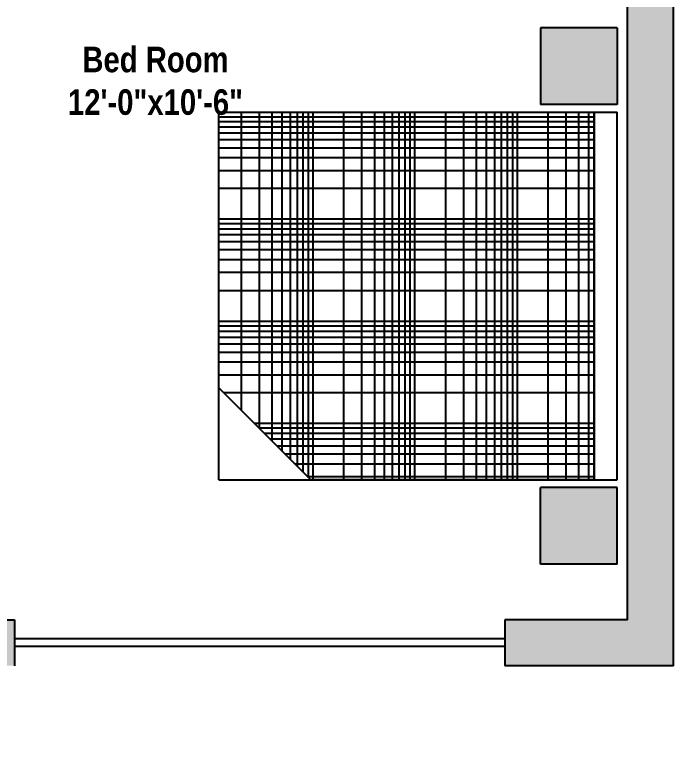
# Model space of a CAD drawing. Extents: x 19 to 316, y 21 to 530.
# Drawn here: x 187.2 to 316.2, y 21.2 to 163.7 of the extents above; entities that cross this region are included whole.
import ezdxf

# ---------------------------------------------------------------- set-up
doc = ezdxf.new("R2010")
doc.units = 0
doc.header["$MEASUREMENT"] = 0
doc.layers.get('0').update_dxf_attribs({"linetype": 'CONTINUOUS'})
for name, color, linetype in [('FURN', 138, 'CONTINUOUS'), ('FURNITURE', 7, 'CONTINUOUS'), ('LABELS', 10, 'CONTINUOUS'), ('WINDOWS', 140, 'CONTINUOUS')]:
    doc.layers.add(name, color=color, linetype=linetype)
doc.styles.add('HASSAN', font='arial.ttf', dxfattribs={"height": 5})

# ---------------------------------------------------------------- blocks, each defined once
blk = doc.blocks.new('FURN-G6')
at = {"layer": 'FURNITURE', "color": 7, "linetype": 'CONTINUOUS'}
for p, q in [((832.438348, 559.602644), (847.438348, 559.602644)), ((847.438348, 559.602644), (847.438348, 544.602644)), ((848.938348, 481.602644), (848.938348, 559.602644)), ((848.938348, 559.602644), (920.938348, 559.602644)), ((920.938348, 481.602644), (920.938348, 559.602644)), ((922.438348, 559.602644), (922.438348, 544.602644)), ((937.438348, 559.602644), (922.438348, 559.602644)), ((937.438348, 559.602644), (937.438348, 544.602644)), ((832.438348, 544.602644), (847.438348, 544.602644)), ((937.438348, 544.602644), (922.438348, 544.602644)), ((848.938348, 481.602644), (920.938348, 481.602644))]:
    blk.add_line(p, q, dxfattribs=at)
blk = doc.blocks.new('FURN-G5')
at = {"layer": 'FURNITURE', "color": 7, "linetype": 'CONTINUOUS'}
blk.add_line((832.438348, 559.602644), (832.438348, 544.602644), dxfattribs=at)
at = {"layer": 'FURNITURE'}
blk.add_blockref('FURN-G6', (0, 0), dxfattribs=at)
blk = doc.blocks.new('FURN-G7')
at = {"layer": 'FURNITURE', "color": 181, "linetype": 'CONTINUOUS'}
for p, q in [((849.541348, 555.102644), (849.541348, 498.999644)), ((852.040348, 555.102644), (852.040348, 496.500644)), ((853.978348, 555.102644), (853.978348, 494.562644)), ((855.562348, 555.102644), (855.562348, 492.978644)), ((856.903348, 555.102644), (856.903348, 491.637644)), ((858.061348, 555.102644), (858.061348, 490.479644)), ((859.084348, 555.102644), (859.084348, 489.456644)), ((859.999348, 555.102644), (859.999348, 488.541644)), ((866.020348, 555.102644), (866.020348, 482.520644)), ((869.542348, 481.605644), (869.542348, 555.102644)), ((872.041348, 481.605644), (872.041348, 555.102644)), ((873.979348, 481.605644), (873.979348, 555.102644)), ((875.563348, 481.605644), (875.563348, 555.102644)), ((876.904348, 481.605644), (876.904348, 555.102644)), ((878.062348, 481.605644), (878.062348, 555.102644)), ((879.085348, 481.605644), (879.085348, 555.102644)), ((880.000348, 481.605644), (880.000348, 555.102644)), ((886.021348, 481.605644), (886.021348, 555.102644)), ((889.540348, 555.102644), (889.540348, 481.605644)), ((892.039348, 555.102644), (892.039348, 481.605644)), ((893.977348, 555.102644), (893.977348, 481.605644)), ((895.561348, 555.102644), (895.561348, 481.605644)), ((896.902348, 555.102644), (896.902348, 481.605644)), ((898.060348, 555.102644), (898.060348, 481.605644)), ((899.083348, 555.102644), (899.083348, 481.605644)), ((899.998348, 555.102644), (899.998348, 481.605644)), ((906.019348, 555.102644), (906.019348, 481.605644)), ((909.541348, 481.605644), (909.541348, 555.102644)), ((912.040348, 481.605644), (912.040348, 555.102644)), ((913.978348, 481.605644), (913.978348, 555.102644)), ((915.562348, 481.605644), (915.562348, 555.102644)), ((916.903348, 481.605644), (916.903348, 555.102644)), ((918.061348, 481.605644), (918.061348, 555.102644)), ((919.084348, 481.605644), (919.084348, 555.102644)), ((919.999348, 481.605644), (919.999348, 555.102644)), ((920.938348, 553.980644), (848.938348, 553.980644)), ((920.938348, 552.042644), (848.938348, 552.042644)), ((920.938348, 549.543644), (848.938348, 549.543644)), ((920.938348, 546.021644), (848.938348, 546.021644)), ((920.938348, 540.000644), (848.938348, 540.000644)), ((920.938348, 539.085644), (848.938348, 539.085644)), ((920.938348, 538.062644), (848.938348, 538.062644)), ((920.938348, 536.901644), (848.938348, 536.901644)), ((920.938348, 535.563644), (848.938348, 535.563644)), ((848.938348, 533.979644), (920.938348, 533.979644)), ((848.938348, 532.041644), (920.938348, 532.041644)), ((848.938348, 529.542644), (920.938348, 529.542644)), ((848.938348, 526.020644), (920.938348, 526.020644)), ((848.938348, 519.999644), (920.938348, 519.999644)), ((848.938348, 519.084644), (920.938348, 519.084644)), ((848.938348, 518.061644), (920.938348, 518.061644)), ((848.938348, 516.900644), (920.938348, 516.900644)), ((848.938348, 515.562644), (920.938348, 515.562644)), ((920.938348, 513.981644), (848.938348, 513.981644)), ((920.938348, 512.043644), (848.938348, 512.043644)), ((920.938348, 509.544644), (848.938348, 509.544644)), ((920.938348, 506.022644), (848.938348, 506.022644)), ((920.938348, 500.001644), (848.938348, 500.001644)), ((920.938348, 499.086644), (849.454348, 499.086644)), ((920.938348, 498.063644), (850.477348, 498.063644)), ((920.938348, 496.902644), (851.638348, 496.902644)), ((920.938348, 495.564644), (852.976348, 495.564644)), ((854.560348, 493.980644), (920.938348, 493.980644)), ((856.498348, 492.042644), (920.938348, 492.042644)), ((858.997348, 489.543644), (920.938348, 489.543644)), ((862.519348, 486.021644), (920.938348, 486.021644))]:
    blk.add_line(p, q, dxfattribs=at)
blk = doc.blocks.new('A$C1B572071')
at = {"layer": 'FURNITURE', "color": 7, "linetype": 'CONTINUOUS'}
blk.add_line((4.5, 16.5), (4.5, 88.5), dxfattribs=at)
at = {"layer": 'FURNITURE', "color": 181, "linetype": 'CONTINUOUS'}
blk.add_lwpolyline([(4.5, 88.5), (4.5, 16.5), (60, 16.5), (78, 34.5), (78, 88.5)], close=True, dxfattribs=at)
at = {"layer": 'FURNITURE', "color": 42, "linetype": 'CONTINUOUS'}
for points in [[(0, 105), (0, 90), (15, 105), (15, 90)], [(0, 15), (0, 0), (15, 15), (15, 0)]]:
    blk.add_solid(points, dxfattribs=at)
at = {"layer": 'FURNITURE', "rotation": 90}
for name in ['FURN-G5', 'FURN-G7']:
    blk.add_blockref(name, (559.6, -832.44), dxfattribs=at)

msp = doc.modelspace()

# ---------------------------------------------------------------- hatches: boundary and pattern name
h = msp.add_hatch(color=228)
h.paths.add_polyline_path([(163.18, 91.73), (158.68, 91.73), (158.68, 87.23), (129.94, 87.23), (129.94, 82.73), (154.18, 82.73), (154.18, 36.23), (187.18, 36.23), (187.18, 45.23), (163.18, 45.23)])
h.paths.add_polyline_path([(28.18, 82.73), (93.94, 82.73), (93.94, 87.23), (74.68, 87.23), (74.68, 169.73), (158.68, 169.73), (158.68, 121.73), (163.18, 121.73), (163.18, 169.73), (167.68, 169.73), (167.68, 174.23), (70.18, 174.23), (70.18, 87.23), (28.18, 87.23), (28.18, 279.23), (113.68, 279.23), (113.68, 303.23), (118.18, 303.23), (118.18, 312.23), (109.18, 312.23), (109.18, 288.23), (28.18, 288.23), (28.18, 456.23), (32.68, 456.23), (32.68, 460.73), (28.18, 460.73), (28.18, 520.73), (118.18, 520.73), (118.18, 529.73), (19.18, 529.73), (19.18, 21.23), (28.18, 21.23)])
h.paths.add_polyline_path([(307.18, 169.73), (307.18, 45.23), (283.18, 45.23), (283.18, 36.23), (316.18, 36.23), (316.18, 405.23), (209.68, 405.23), (209.68, 396.23), (307.18, 396.23), (307.18, 312.23), (221.68, 312.23), (221.68, 303.23), (307.18, 303.23), (307.18, 174.23), (209.68, 174.23), (209.68, 169.73)])
h.paths.add_polyline_path([(173.68, 303.23), (173.68, 312.23), (169.18, 312.23), (169.18, 396.23), (173.68, 396.23), (173.68, 405.23), (169.18, 405.23), (169.18, 465.23), (164.68, 465.23), (164.68, 312.23), (160.18, 312.23), (160.18, 303.23)])
h.paths.add_polyline_path([(109.18, 460.73), (62.68, 460.73), (62.68, 456.23), (118.18, 456.23), (118.18, 489.23), (109.18, 489.23)], flags=17)

# ---------------------------------------------------------------- linework, layer by layer
at = {"color": 0}
for p, q in [((316.18, 36.23), (316.18, 405.23)), ((307.18, 45.23), (307.18, 169.73)), ((163.18, 45.23), (187.18, 45.23)), ((307.18, 45.23), (283.18, 45.23)), ((316.18, 36.23), (283.18, 36.23))]:
    msp.add_line(p, q, dxfattribs=at)
at = {"layer": 'WINDOWS', "color": 0}
for p, q in [((187.18, 45.23), (187.18, 36.23)), ((283.18, 45.23), (283.18, 36.23))]:
    msp.add_line(p, q, dxfattribs=at)
at = {"layer": 'WINDOWS'}
for p, q in [((283.18, 41.48), (187.18, 41.48)), ((283.18, 39.98), (187.18, 39.98))]:
    msp.add_line(p, q, dxfattribs=at)

# ---------------------------------------------------------------- block references
at = {"layer": 'FURN', "color": 0, "xscale": -1}
msp.add_blockref('A$C1B572071', (305.18, 56.12), dxfattribs=at)

# ---------------------------------------------------------------- texts
at = {"layer": 'LABELS', "insert": (214.77, 157.43), "char_height": 5, "width": 79.5732, "attachment_point": 2, "style": 'HASSAN'}
msp.add_mtext('{\\fTechnicBold|b0|i0|c2|p2;Bed Room\\P12\'-0"x10\'-6"}', dxfattribs=at)

doc.saveas('drawing.dxf')
